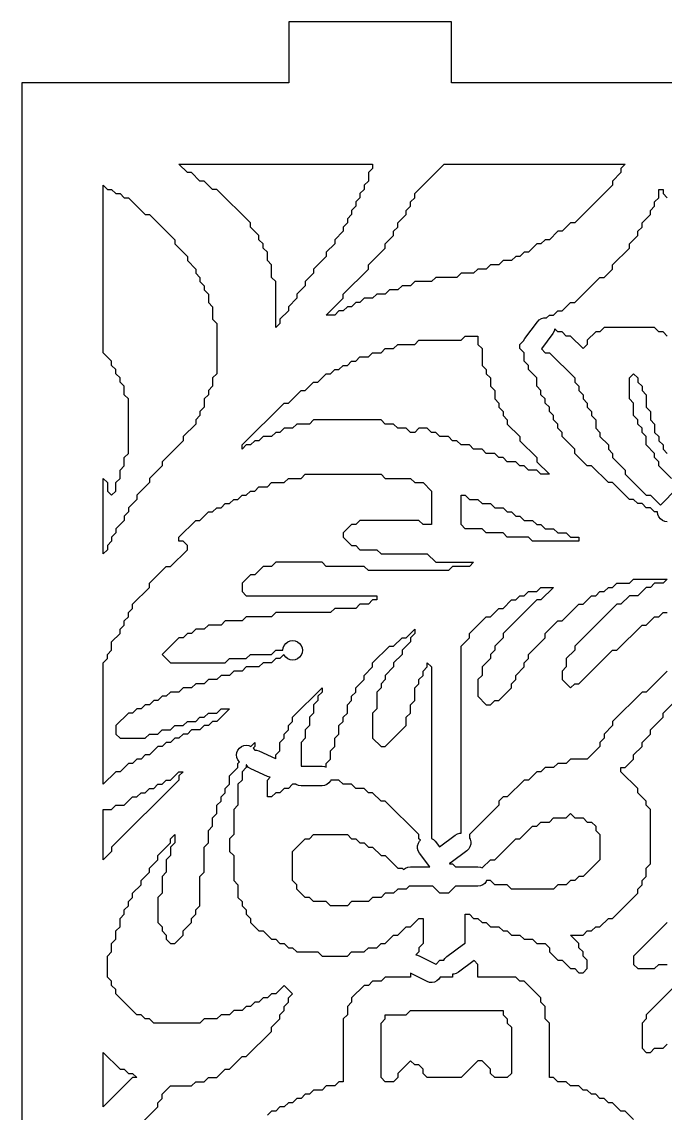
# Model space of a CAD drawing. Header units: millimetres. Extents: x 10 to 410, y 18 to 283.
# Drawn here: x 148 to 179.6, y 93.4 to 147 of the extents above; entities that cross this region are included whole.
import ezdxf

# ---------------------------------------------------------------- set-up
doc = ezdxf.new("R2010")
doc.units = ezdxf.units.MM
doc.layers.add('CUT', color=1, linetype='Continuous')

msp = doc.modelspace()

# ---------------------------------------------------------------- linework, layer by layer
at = {"layer": 'CUT'}
for points in [[(190.134, 144), (169.134, 144), (169.134, 147), (161.134, 147), (161.134, 144), (148, 144), (148, 24), (161.134, 24), (161.134, 21), (169.134, 21), (169.134, 24), (190.134, 24), (190.134, 21), (198.134, 21), (198.134, 24), (211.2679, 24), (211.2679, 144), (198.134, 144), (198.134, 147), (190.134, 147)], [(156.346917, 139.588235), (156.139921, 139.588235), (155.725929, 140), (165.247748, 140), (165.247748, 139.794118), (165.040752, 139.588235), (165.040752, 139.176471), (164.833756, 138.970588), (164.833756, 138.764706), (164.62676, 138.558824), (164.62676, 138.352941), (164.419764, 138.147059), (164.419764, 137.941176), (164.212768, 137.735294), (164.212768, 137.529412), (164.005772, 137.323529), (164.005772, 137.117647), (163.798776, 136.911765), (163.798776, 136.705882), (163.384784, 136.294118), (163.384784, 136.088235), (162.970791, 135.676471), (162.970791, 135.470588), (162.349803, 134.852941), (162.349803, 134.647059), (161.935811, 134.235294), (161.935811, 134.029412), (161.521819, 133.617647), (161.521819, 133.411765), (161.107827, 133), (161.107827, 132.794118), (160.693835, 132.382353), (160.693835, 132.176471), (160.486839, 131.970588), (160.486839, 134.235294), (160.279843, 134.441176), (160.279843, 135.058824), (160.072847, 135.264706), (160.072847, 135.676471), (159.86585, 135.882353), (159.86585, 136.088235), (159.658854, 136.294118), (159.658854, 136.5), (159.244862, 136.911765), (159.244862, 137.117647), (157.588894, 138.764706), (157.381898, 138.764706), (156.967906, 139.176471), (156.760909, 139.176471)], [(163.798776, 133.411765), (163.798776, 133.617647), (165.040752, 134.852941), (165.040752, 135.058824), (165.868736, 135.882353), (165.868736, 136.088235), (166.282728, 136.5), (166.282728, 136.705882), (166.489725, 136.911765), (166.489725, 137.117647), (166.903717, 137.529412), (166.903717, 137.735294), (167.110713, 137.941176), (167.110713, 138.147059), (167.317709, 138.352941), (167.317709, 138.558824), (168.766681, 140), (177.667512, 140), (177.460516, 139.794118), (177.460516, 139.588235), (177.046524, 139.176471), (177.046524, 138.970588), (175.183559, 137.117647), (174.976563, 137.117647), (174.562571, 136.705882), (174.355575, 136.705882), (173.941583, 136.294118), (173.734587, 136.294118), (173.527591, 136.088235), (173.320595, 136.088235), (172.906603, 135.676471), (172.699606, 135.676471), (172.49261, 135.470588), (172.285614, 135.470588), (172.078618, 135.264706), (171.664626, 135.264706), (171.45763, 135.058824), (171.043638, 135.058824), (170.836642, 134.852941), (170.42265, 134.852941), (170.215654, 134.647059), (169.594665, 134.647059), (169.387669, 134.441176), (168.352689, 134.441176), (168.145693, 134.235294), (167.317709, 134.235294), (167.110713, 134.029412), (166.696721, 134.029412), (166.489725, 133.823529), (166.075732, 133.823529), (165.868736, 133.617647), (165.454744, 133.617647), (165.247748, 133.411765), (164.833756, 133.411765), (164.62676, 133.205882), (164.419764, 133.205882), (164.212768, 133), (164.005772, 133), (163.798776, 132.794118), (163.59178, 132.794118), (163.384784, 132.588235), (162.970791, 132.588235)], [(152.620988, 122.088235), (152.620988, 121.882353), (152.413992, 121.676471), (152.413992, 121.470588), (152.206996, 121.264706), (152.206996, 121.058824), (152, 120.852941), (152, 124.558824), (152.206996, 124.352941), (152.206996, 123.941176), (152.413992, 123.735294), (152.620988, 123.941176), (152.620988, 124.352941), (152.827984, 124.558824), (152.827984, 124.970588), (153.03498, 125.176471), (153.03498, 125.588235), (153.241976, 125.794118), (153.241976, 128.470588), (153.03498, 128.676471), (153.03498, 129.088235), (152.827984, 129.294118), (152.827984, 129.5), (152.620988, 129.705882), (152.620988, 129.911765), (152.413992, 130.117647), (152.413992, 130.323529), (152, 130.735294), (152, 138.970588), (152.206996, 138.764706), (152.413992, 138.764706), (152.620988, 138.558824), (152.827984, 138.558824), (153.03498, 138.352941), (153.241976, 138.352941), (154.069961, 137.529412), (154.276957, 137.529412), (155.518933, 136.294118), (155.518933, 136.088235), (156.139921, 135.470588), (156.139921, 135.264706), (156.553913, 134.852941), (156.553913, 134.647059), (156.760909, 134.441176), (156.760909, 134.235294), (156.967906, 134.029412), (156.967906, 133.823529), (157.174902, 133.617647), (157.174902, 133.205882), (157.381898, 133), (157.381898, 132.382353), (157.588894, 132.176471), (157.588894, 129.705882), (157.381898, 129.5), (157.381898, 129.088235), (157.174902, 128.882353), (157.174902, 128.676471), (156.967906, 128.470588), (156.967906, 128.058824), (156.760909, 127.852941), (156.760909, 127.647059), (156.553913, 127.441176), (156.553913, 127.235294), (155.932925, 126.617647), (155.932925, 126.411765), (154.897945, 125.382353), (154.897945, 125.176471), (154.276957, 124.558824), (154.276957, 124.352941), (153.655969, 123.735294), (153.655969, 123.529412), (153.241976, 123.117647), (153.241976, 122.911765), (153.03498, 122.705882), (153.03498, 122.5)], [(166.903717, 127.029412), (166.489725, 127.029412), (166.282728, 127.235294), (165.868736, 127.235294), (165.66174, 127.441176), (162.349803, 127.441176), (162.142807, 127.235294), (161.521819, 127.235294), (161.314823, 127.029412), (160.900831, 127.029412), (160.693835, 126.823529), (160.486839, 126.823529), (160.279843, 126.617647), (159.86585, 126.617647), (159.658854, 126.411765), (159.451858, 126.411765), (159.244862, 126.205882), (159.037866, 126.205882), (158.83087, 126), (158.83087, 126.205882), (160.900831, 128.264706), (161.107827, 128.264706), (161.728815, 128.882353), (161.935811, 128.882353), (162.349803, 129.294118), (162.556799, 129.294118), (162.970791, 129.705882), (163.177787, 129.705882), (163.384784, 129.911765), (163.59178, 129.911765), (163.798776, 130.117647), (164.005772, 130.117647), (164.212768, 130.323529), (164.419764, 130.323529), (164.62676, 130.529412), (165.040752, 130.529412), (165.247748, 130.735294), (165.66174, 130.735294), (165.868736, 130.941176), (166.282728, 130.941176), (166.489725, 131.147059), (167.317709, 131.147059), (167.524705, 131.352941), (169.594665, 131.352941), (169.801662, 131.558824), (170.42265, 131.558824), (170.42265, 131.147059), (170.629646, 130.941176), (170.629646, 130.117647), (170.836642, 129.911765), (170.836642, 129.705882), (171.043638, 129.5), (171.043638, 129.088235), (171.250634, 128.882353), (171.250634, 128.470588), (171.45763, 128.264706), (171.45763, 128.058824), (171.664626, 127.852941), (171.664626, 127.647059), (171.871622, 127.441176), (171.871622, 127.235294), (172.49261, 126.617647), (172.49261, 126.411765), (173.320595, 125.588235), (173.320595, 125.382353), (173.941583, 124.764706), (173.527591, 124.764706), (173.320595, 124.970588), (172.906603, 124.970588), (172.699606, 125.176471), (172.49261, 125.176471), (172.285614, 125.382353), (171.871622, 125.382353), (171.664626, 125.588235), (171.45763, 125.588235), (171.250634, 125.794118), (170.836642, 125.794118), (170.629646, 126), (170.215654, 126), (170.008658, 126.205882), (169.594665, 126.205882), (169.387669, 126.411765), (169.180673, 126.411765), (168.973677, 126.617647), (168.559685, 126.617647), (168.352689, 126.823529), (168.145693, 126.823529), (167.938697, 127.029412), (167.524705, 127.029412), (167.317709, 126.823529), (167.110713, 126.823529)], [(156.139921, 112), (155.932925, 112), (155.725929, 111.794118), (155.518933, 111.794118), (155.311937, 111.588235), (155.104941, 111.588235), (154.897945, 111.382353), (154.690949, 111.382353), (154.276957, 110.970588), (154.069961, 110.970588), (153.862965, 110.764706), (153.655969, 110.764706), (153.448972, 110.558824), (153.241976, 110.558824), (152.827984, 110.147059), (152.620988, 110.147059), (152, 109.529412), (152, 115.5), (152.206996, 115.705882), (152.206996, 115.911765), (152.413992, 116.117647), (152.413992, 116.529412), (152.827984, 116.941176), (152.827984, 117.147059), (153.03498, 117.352941), (153.03498, 117.558824), (153.241976, 117.764706), (153.241976, 117.970588), (153.448972, 118.176471), (153.448972, 118.382353), (154.276957, 119.205882), (154.276957, 119.411765), (155.104941, 120.235294), (155.311937, 120.235294), (156.139921, 121.058824), (156.139921, 121.264706), (155.932925, 121.470588), (155.725929, 121.470588), (155.725929, 121.676471), (156.553913, 122.5), (156.760909, 122.5), (157.174902, 122.911765), (157.381898, 122.911765), (157.588894, 123.117647), (157.79589, 123.117647), (158.002886, 123.323529), (158.209882, 123.323529), (158.416878, 123.529412), (158.623874, 123.529412), (158.83087, 123.735294), (159.037866, 123.735294), (159.244862, 123.941176), (159.451858, 123.941176), (159.658854, 124.147059), (160.072847, 124.147059), (160.279843, 124.352941), (160.900831, 124.352941), (161.107827, 124.558824), (161.728815, 124.558824), (161.935811, 124.764706), (165.66174, 124.764706), (165.868736, 124.558824), (167.110713, 124.558824), (167.317709, 124.352941), (167.731701, 124.352941), (168.145693, 123.941176), (168.145693, 122.294118), (167.731701, 122.294118), (167.524705, 122.5), (164.62676, 122.5), (164.419764, 122.294118), (164.212768, 122.294118), (163.798776, 121.882353), (163.798776, 121.676471), (164.212768, 121.264706), (164.419764, 121.264706), (164.62676, 121.058824), (165.454744, 121.058824), (165.66174, 120.852941), (167.938697, 120.852941), (168.352689, 120.441176), (170.215654, 120.441176), (170.008658, 120.235294), (169.180673, 120.235294), (168.973677, 120.029412), (165.040752, 120.029412), (164.833756, 120.235294), (162.970791, 120.235294), (162.763795, 120.441176), (160.486839, 120.441176), (160.279843, 120.235294), (159.86585, 120.235294), (159.451858, 119.823529), (159.244862, 119.823529), (158.83087, 119.411765), (158.83087, 119), (159.037866, 118.794118), (165.454744, 118.794118), (165.454744, 118.588235), (165.247748, 118.588235), (165.040752, 118.382353), (164.62676, 118.382353), (164.419764, 118.176471), (163.384784, 118.176471), (163.177787, 117.970588), (160.486839, 117.970588), (160.279843, 117.764706), (159.037866, 117.764706), (158.83087, 117.558824), (158.002886, 117.558824), (157.79589, 117.352941), (157.174902, 117.352941), (156.967906, 117.147059), (156.553913, 117.147059), (156.346917, 116.941176), (156.139921, 116.941176), (155.932925, 116.735294), (155.725929, 116.735294), (154.897945, 115.911765), (155.311937, 115.5), (158.002886, 115.5), (158.209882, 115.705882), (159.037866, 115.705882), (159.244862, 115.911765), (160.279843, 115.911765), (160.486839, 116.117647), (160.834823, 116.117647), (160.851179, 116.24188), (160.899131, 116.357647), (160.975412, 116.457058), (161.074823, 116.533339), (161.19059, 116.581291), (161.314823, 116.597647), (161.439056, 116.581291), (161.554823, 116.533339), (161.654234, 116.457058), (161.730515, 116.357647), (161.778467, 116.24188), (161.794823, 116.117647), (161.778467, 115.993414), (161.730515, 115.877647), (161.654234, 115.778236), (161.554823, 115.701955), (161.439056, 115.654003), (161.314823, 115.637647), (161.19059, 115.654003), (161.074823, 115.701955), (160.975412, 115.778236), (160.899131, 115.877647), (160.889618, 115.900612), (160.693835, 115.705882), (160.486839, 115.705882), (160.279843, 115.5), (159.86585, 115.5), (159.658854, 115.294118), (159.037866, 115.294118), (158.83087, 115.088235), (158.416878, 115.088235), (158.209882, 114.882353), (157.79589, 114.882353), (157.588894, 114.676471), (157.174902, 114.676471), (156.967906, 114.470588), (156.553913, 114.470588), (156.346917, 114.264706), (155.932925, 114.264706), (155.725929, 114.058824), (155.311937, 114.058824), (155.104941, 113.852941), (154.897945, 113.852941), (154.690949, 113.647059), (154.483953, 113.647059), (154.276957, 113.441176), (154.069961, 113.441176), (153.862965, 113.235294), (153.655969, 113.235294), (153.448972, 113.029412), (153.241976, 113.029412), (152.620988, 112.411765), (152.620988, 112), (152.827984, 111.794118), (154.069961, 111.794118), (154.276957, 112), (154.690949, 112), (154.897945, 112.205882), (155.311937, 112.205882), (155.518933, 112.411765), (155.932925, 112.411765), (156.139921, 112.617647), (156.553913, 112.617647), (156.760909, 112.823529), (156.967906, 112.823529), (157.174902, 113.029412), (157.588894, 113.029412), (157.79589, 113.235294), (158.209882, 113.235294), (157.588894, 112.617647), (157.381898, 112.617647), (157.174902, 112.411765), (156.967906, 112.411765), (156.760909, 112.205882), (156.346917, 112.205882)], [(173.527591, 122.294118), (173.734587, 122.088235), (174.148579, 122.088235), (174.355575, 121.882353), (174.769567, 121.882353), (174.976563, 121.676471), (175.390555, 121.676471), (175.390555, 121.470588), (173.113599, 121.470588), (172.906603, 121.676471), (171.871622, 121.676471), (171.664626, 121.882353), (170.836642, 121.882353), (170.629646, 122.088235), (169.801662, 122.088235), (169.594665, 122.294118), (169.594665, 123.735294), (169.801662, 123.735294), (170.008658, 123.529412), (170.42265, 123.529412), (170.629646, 123.323529), (171.043638, 123.323529), (171.250634, 123.117647), (171.664626, 123.117647), (171.871622, 122.911765), (172.078618, 122.911765), (172.285614, 122.705882), (172.49261, 122.705882), (172.699606, 122.5), (173.113599, 122.5), (173.320595, 122.294118)], [(153.448972, 108.911765), (153.655969, 108.911765), (153.862965, 109.117647), (154.069961, 109.117647), (154.276957, 109.323529), (154.483953, 109.323529), (154.690949, 109.529412), (154.897945, 109.529412), (155.104941, 109.735294), (155.311937, 109.735294), (155.725929, 110.147059), (155.932925, 110.147059), (155.725929, 109.941176), (155.725929, 109.735294), (152.413992, 106.441176), (152.413992, 106.235294), (152, 105.823529), (152, 108.294118), (152.413992, 108.294118), (152.620988, 108.5), (153.03498, 108.5)], [(167.524705, 95.735294), (167.317709, 95.735294), (167.110713, 95.941176), (166.489725, 95.323529), (166.489725, 95.117647), (166.282728, 94.911765), (165.868736, 94.911765), (165.66174, 95.117647), (165.66174, 97.794118), (165.868736, 98), (165.868736, 98.205882), (166.903717, 98.205882), (167.110713, 98.411765), (171.664626, 98.411765), (171.664626, 98.205882), (171.871622, 98), (171.871622, 97.794118), (172.078618, 97.588235), (172.078618, 95.323529), (171.871622, 95.117647), (171.250634, 95.117647), (171.043638, 95.323529), (171.043638, 95.529412), (170.629646, 95.941176), (170.42265, 95.941176), (169.594665, 95.117647), (167.938697, 95.117647), (167.731701, 95.323529), (167.731701, 95.529412)], [(152, 93.676471), (152, 96.352941), (152.827984, 95.529412), (153.03498, 95.529412), (153.241976, 95.323529), (153.448972, 95.323529), (153.655969, 95.117647), (153.448972, 95.117647)]]:
    msp.add_lwpolyline(points, close=True, dxfattribs=at)
for points in [[(179.738767, 122.431766), (179.614491, 122.447787), (179.498595, 122.495427), (179.398978, 122.571439), (179.322429, 122.670644), (179.274165, 122.786281), (179.257474, 122.91047), (179.257641, 122.911765), (179.116484, 122.911765), (178.909488, 123.117647), (178.702492, 123.117647), (178.495496, 123.323529), (178.2885, 123.323529), (178.081504, 123.529412), (177.874508, 123.529412), (177.046524, 124.352941), (176.839528, 124.352941), (176.011543, 125.176471), (175.804547, 125.176471), (175.183559, 125.794118), (175.183559, 126), (174.562571, 126.617647), (174.562571, 126.823529), (174.355575, 127.029412), (174.355575, 127.235294), (174.148579, 127.441176), (174.148579, 127.647059), (173.941583, 127.852941), (173.941583, 128.058824), (173.734587, 128.264706), (173.734587, 128.470588), (173.527591, 128.676471), (173.527591, 128.882353), (173.320595, 129.088235), (173.320595, 129.5), (172.906603, 129.911765), (172.906603, 130.117647), (172.699606, 130.323529), (172.699606, 130.735294), (172.49261, 130.941176), (172.49261, 131.147059), (172.666898, 131.320409), (172.668608, 131.327013), (172.730346, 131.436053), (173.351334, 132.259582), (173.439191, 132.348928), (173.547178, 132.412491), (173.667936, 132.445938), (173.793237, 132.446992), (173.798266, 132.445689), (173.941583, 132.588235), (174.148579, 132.588235), (174.355575, 132.794118), (174.562571, 132.794118), (174.976563, 133.205882), (175.183559, 133.205882), (176.425536, 134.441176), (176.632532, 134.441176), (177.046524, 134.852941), (177.046524, 135.058824), (177.874508, 135.882353), (177.874508, 136.088235), (178.2885, 136.5), (178.2885, 136.705882), (178.495496, 136.911765), (178.495496, 137.117647), (178.909488, 137.529412), (178.909488, 137.735294), (179.116484, 137.941176), (179.116484, 138.147059), (179.32348, 138.352941), (179.32348, 138.764706), (179.530477, 138.764706), (179.530477, 138.558824), (179.737473, 138.352941)], [(179.737473, 131.558824), (179.530477, 131.764706), (179.32348, 131.764706), (179.116484, 131.970588), (176.632532, 131.970588), (176.425536, 131.764706), (176.21854, 131.764706), (175.804547, 131.352941), (175.804547, 131.147059), (175.597551, 130.941176), (174.976563, 131.558824), (174.769567, 131.558824), (174.562571, 131.764706), (174.355575, 131.764706), (174.210285, 131.909214), (174.179577, 131.790634), (174.117839, 131.681594), (173.545837, 130.923028), (173.734587, 130.735294), (173.941583, 130.735294), (175.183559, 129.5), (175.183559, 129.294118), (175.390555, 129.088235), (175.390555, 128.882353), (175.597551, 128.676471), (175.597551, 128.470588), (175.804547, 128.264706), (175.804547, 128.058824), (176.011543, 127.852941), (176.011543, 127.647059), (176.21854, 127.441176), (176.21854, 127.029412), (176.425536, 126.823529), (176.425536, 126.617647), (176.839528, 126.205882), (176.839528, 126), (177.046524, 125.794118), (177.046524, 125.588235), (177.667512, 124.970588), (177.667512, 124.764706), (178.702492, 123.735294), (178.909488, 123.735294), (179.397147, 123.250259), (180.220665, 124.078231)], [(179.944469, 124.558824), (179.32348, 125.176471), (179.32348, 125.382353), (179.116484, 125.588235), (179.116484, 125.794118), (178.702492, 126.205882), (178.702492, 126.617647), (178.495496, 126.823529), (178.495496, 127.029412), (178.2885, 127.235294), (178.2885, 127.441176), (178.081504, 127.647059), (178.081504, 128.264706), (177.874508, 128.470588), (177.874508, 129.5), (178.081504, 129.705882), (178.2885, 129.5), (178.2885, 129.294118), (178.495496, 129.088235), (178.495496, 128.882353), (178.702492, 128.676471), (178.702492, 128.058824), (178.909488, 127.852941), (178.909488, 127.441176), (179.116484, 127.235294), (179.116484, 126.823529), (179.32348, 126.617647), (179.32348, 126.411765), (179.530477, 126.205882), (179.530477, 126), (179.737473, 125.794118)], [(153.862965, 92.852941), (154.690949, 93.676471), (154.690949, 93.882353), (154.897945, 94.088235), (154.897945, 94.294118), (155.311937, 94.705882), (156.346917, 94.705882), (156.553913, 94.911765), (156.967906, 94.911765), (157.174902, 95.117647), (157.588894, 95.117647), (158.002886, 95.529412), (158.209882, 95.529412), (158.83087, 96.147059), (159.037866, 96.147059), (160.279843, 97.382353), (160.279843, 97.588235), (160.693835, 98), (160.693835, 98.205882), (160.900831, 98.411765), (160.900831, 98.617647), (161.107827, 98.823529), (161.107827, 99.029412), (161.314823, 99.235294), (160.900831, 99.647059), (160.486839, 99.235294), (160.279843, 99.235294), (160.072847, 99.029412), (159.86585, 99.029412), (159.658854, 98.823529), (159.451858, 98.823529), (159.244862, 98.617647), (159.037866, 98.617647), (158.83087, 98.411765), (158.416878, 98.411765), (158.209882, 98.205882), (157.79589, 98.205882), (157.588894, 98), (156.967906, 98), (156.760909, 97.794118), (154.483953, 97.794118), (154.276957, 98), (154.069961, 98), (153.862965, 98.205882), (153.655969, 98.205882), (152.620988, 99.235294), (152.620988, 99.441176), (152.413992, 99.647059), (152.413992, 99.852941), (152.206996, 100.058824), (152.206996, 101.088235), (152.413992, 101.294118), (152.413992, 101.705882), (152.620988, 101.911765), (152.620988, 102.323529), (152.827984, 102.529412), (152.827984, 102.941176), (153.03498, 103.147059), (153.03498, 103.352941), (153.241976, 103.558824), (153.241976, 103.764706), (153.448972, 103.970588), (153.448972, 104.176471), (153.862965, 104.588235), (153.862965, 104.794118), (154.276957, 105.205882), (154.276957, 105.411765), (154.690949, 105.823529), (154.690949, 106.029412), (155.311937, 106.647059), (155.311937, 106.852941), (155.518933, 107.058824), (155.518933, 106.647059), (155.311937, 106.441176), (155.311937, 106.029412), (155.104941, 105.823529), (155.104941, 105.205882), (154.897945, 105), (154.897945, 104.176471), (154.690949, 103.970588), (154.690949, 102.735294), (154.897945, 102.529412), (154.897945, 102.323529), (155.104941, 102.117647), (155.104941, 101.911765), (155.311937, 101.705882), (155.518933, 101.705882), (155.932925, 102.117647), (155.932925, 102.323529), (156.346917, 102.735294), (156.346917, 102.941176), (156.553913, 103.147059), (156.553913, 103.352941), (156.760909, 103.558824), (156.760909, 105), (156.967906, 105.205882), (156.967906, 106.441176), (157.174902, 106.647059), (157.174902, 107.264706), (157.381898, 107.470588), (157.381898, 107.882353), (157.588894, 108.088235), (157.588894, 108.5), (157.79589, 108.705882), (157.79589, 108.911765), (158.002886, 109.117647), (158.002886, 109.323529), (158.209882, 109.529412), (158.209882, 109.941176), (158.623874, 110.352941), (158.623874, 110.558824), (158.69766, 110.632213), (158.622174, 110.730588), (158.574222, 110.846355), (158.557866, 110.970588), (158.574222, 111.094821), (158.622174, 111.210588), (158.698455, 111.309999), (158.797866, 111.38628), (158.913633, 111.434233), (159.037866, 111.450588), (159.162099, 111.434233), (159.257354, 111.394777), (159.451858, 111.588235), (159.451858, 111.382353), (159.378072, 111.308964), (159.453558, 111.210588), (159.455155, 111.206733), (159.533297, 111.203919), (159.653087, 111.167153), (160.479371, 110.789505), (160.486839, 110.784828), (160.486839, 110.970588), (160.693835, 111.176471), (160.693835, 111.588235), (160.900831, 111.794118), (160.900831, 112), (161.107827, 112.205882), (161.107827, 112.411765), (161.314823, 112.617647), (161.314823, 112.823529), (162.763795, 114.264706), (162.763795, 114.058824), (162.556799, 113.852941), (162.556799, 113.647059), (162.349803, 113.441176), (162.349803, 113.029412), (162.142807, 112.823529), (162.142807, 112.411765), (161.935811, 112.205882), (161.935811, 111.794118), (161.728815, 111.588235), (161.728815, 110.421176), (162.763795, 110.421176), (162.888028, 110.404821), (162.970791, 110.370539), (162.970791, 110.558824), (163.177787, 110.764706), (163.177787, 111.176471), (163.384784, 111.382353), (163.384784, 111.794118), (163.59178, 112), (163.59178, 112.411765), (163.798776, 112.617647), (163.798776, 112.823529), (164.005772, 113.029412), (164.005772, 113.441176), (164.212768, 113.647059), (164.212768, 113.852941), (164.419764, 114.058824), (164.419764, 114.264706), (164.833756, 114.676471), (164.833756, 114.882353), (165.247748, 115.294118), (165.247748, 115.5), (166.075732, 116.323529), (166.282728, 116.323529), (166.696721, 116.735294), (166.903717, 116.735294), (167.317709, 117.147059), (167.317709, 116.941176), (167.110713, 116.735294), (167.110713, 116.529412), (166.696721, 116.117647), (166.696721, 115.911765), (166.282728, 115.5), (166.282728, 115.294118), (165.868736, 114.882353), (165.868736, 114.676471), (165.66174, 114.470588), (165.66174, 114.264706), (165.454744, 114.058824), (165.454744, 113.235294), (165.247748, 113.029412), (165.247748, 111.794118), (165.66174, 111.382353), (165.868736, 111.382353), (166.903717, 112.411765), (166.903717, 112.823529), (167.110713, 113.029412), (167.110713, 113.441176), (167.317709, 113.647059), (167.317709, 114.264706), (167.524705, 114.470588), (167.524705, 114.676471), (167.731701, 114.882353), (167.731701, 115.088235), (167.938697, 115.294118), (167.938697, 115.5), (168.145693, 115.294118), (168.145693, 106.87155), (168.234093, 106.819516), (168.321949, 106.730171), (168.534255, 106.448619), (169.305671, 107.030311), (169.414712, 107.092049), (169.536015, 107.123462), (169.594665, 107.122969), (169.594665, 116.323529), (170.008658, 116.735294), (170.008658, 116.941176), (170.836642, 117.764706), (171.043638, 117.764706), (171.45763, 118.176471), (171.664626, 118.176471), (172.078618, 118.588235), (172.285614, 118.588235), (172.49261, 118.794118), (172.699606, 118.794118), (172.906603, 119), (173.320595, 119), (173.527591, 119.205882), (174.148579, 119.205882), (173.527591, 118.588235), (173.320595, 118.588235), (171.664626, 116.941176), (171.664626, 116.735294), (171.250634, 116.323529), (171.250634, 116.117647), (171.043638, 115.911765), (171.043638, 115.705882), (170.629646, 115.294118), (170.629646, 114.882353), (170.42265, 114.676471), (170.42265, 113.852941), (170.836642, 113.441176), (171.043638, 113.441176), (171.250634, 113.647059), (171.45763, 113.647059), (172.078618, 114.264706), (172.078618, 114.470588), (172.285614, 114.676471), (172.285614, 114.882353), (172.699606, 115.294118), (172.699606, 115.5), (172.906603, 115.705882), (172.906603, 115.911765), (173.734587, 116.735294), (173.734587, 116.941176), (174.355575, 117.558824), (174.562571, 117.558824), (175.390555, 118.382353), (175.597551, 118.382353), (176.011543, 118.794118), (176.21854, 118.794118), (176.425536, 119), (176.632532, 119), (176.839528, 119.205882), (177.046524, 119.205882), (177.25352, 119.411765), (177.874508, 119.411765), (178.081504, 119.617647), (179.737473, 119.617647), (179.530477, 119.411765), (179.116484, 119.411765), (178.909488, 119.205882), (178.702492, 119.205882), (178.2885, 118.794118), (177.874508, 118.794118), (177.460516, 118.382353), (177.25352, 118.382353), (175.183559, 116.323529), (175.183559, 116.117647), (174.769567, 115.705882), (174.769567, 115.294118), (174.562571, 115.088235), (174.562571, 114.676471), (174.976563, 114.264706), (175.183559, 114.470588), (175.390555, 114.470588), (177.046524, 116.117647), (177.25352, 116.117647), (178.495496, 117.352941), (178.702492, 117.352941), (179.116484, 117.764706), (179.32348, 117.764706), (179.530477, 117.970588), (179.737473, 117.970588)], [(179.737473, 115.088235), (178.702492, 114.058824), (178.495496, 114.058824), (177.046524, 112.617647), (177.046524, 112.411765), (176.632532, 112), (176.632532, 111.794118), (176.425536, 111.588235), (176.425536, 111.382353), (175.804547, 110.764706), (174.976563, 110.764706), (174.769567, 110.558824), (174.355575, 110.558824), (174.148579, 110.352941), (173.734587, 110.352941), (173.527591, 110.147059), (173.320595, 110.147059), (172.906603, 109.735294), (172.699606, 109.735294), (171.871622, 108.911765), (171.664626, 108.911765), (171.45763, 108.705882), (171.45763, 108.5), (170.008658, 107.058824), (170.008658, 106.881761), (170.039656, 106.827013), (170.071069, 106.705709), (170.070016, 106.580408), (170.036568, 106.45965), (169.973005, 106.351663), (169.88366, 106.263806), (169.112243, 105.682115), (169.035773, 105.638818), (169.035595, 105.617647), (169.180673, 105.617647), (169.327084, 105.472024), (169.387669, 105.48), (170.42265, 105.48), (170.546883, 105.463644), (170.642137, 105.424189), (171.043638, 105.823529), (171.250634, 105.823529), (172.285614, 106.852941), (172.49261, 106.852941), (173.113599, 107.470588), (173.320595, 107.470588), (173.527591, 107.676471), (173.941583, 107.676471), (174.148579, 107.882353), (174.769567, 107.882353), (174.976563, 108.088235), (175.183559, 107.882353), (175.597551, 107.882353), (175.804547, 107.676471), (176.011543, 107.676471), (176.21854, 107.470588), (176.21854, 107.264706), (176.425536, 107.058824), (176.425536, 105.823529), (175.597551, 105), (175.390555, 105), (175.183559, 104.794118), (174.976563, 104.794118), (174.769567, 104.588235), (174.355575, 104.588235), (174.148579, 104.382353), (172.078618, 104.382353), (171.871622, 104.588235), (171.250634, 104.588235), (171.043638, 104.794118), (170.852474, 104.794118), (170.838342, 104.76), (170.762061, 104.660589), (170.66265, 104.584308), (170.546883, 104.536356), (170.42265, 104.52), (169.387669, 104.52), (169.327084, 104.527976), (168.973677, 104.176471), (168.559685, 104.176471), (168.206278, 104.527976), (168.145693, 104.52), (167.110713, 104.52), (167.050128, 104.527976), (166.903717, 104.382353), (166.489725, 104.382353), (166.282728, 104.176471), (165.868736, 104.176471), (165.66174, 103.970588), (165.247748, 103.970588), (165.040752, 103.764706), (164.212768, 103.764706), (164.005772, 103.558824), (163.177787, 103.558824), (162.970791, 103.764706), (162.349803, 103.764706), (162.142807, 103.970588), (161.935811, 103.970588), (161.521819, 104.382353), (161.521819, 104.588235), (161.314823, 104.794118), (161.314823, 106.235294), (161.935811, 106.852941), (162.142807, 106.852941), (162.349803, 107.058824), (164.005772, 107.058824), (164.212768, 106.852941), (164.419764, 106.852941), (164.62676, 106.647059), (164.833756, 106.647059), (165.040752, 106.441176), (165.247748, 106.441176), (165.66174, 106.029412), (165.868736, 106.029412), (166.489725, 105.411765), (166.696721, 105.411765), (166.770507, 105.338376), (166.771301, 105.339411), (166.870713, 105.415692), (166.98648, 105.463644), (167.110713, 105.48), (168.062308, 105.48), (167.555445, 106.152182), (167.493706, 106.261223), (167.462294, 106.382526), (167.463347, 106.507827), (167.496794, 106.628586), (167.560357, 106.736573), (167.601262, 106.776796), (167.524705, 106.852941), (167.524705, 107.058824), (165.868736, 108.705882), (165.66174, 108.705882), (165.247748, 109.117647), (165.040752, 109.117647), (164.833756, 109.323529), (164.419764, 109.323529), (164.212768, 109.529412), (163.798776, 109.529412), (163.59178, 109.735294), (163.19362, 109.735294), (163.179488, 109.701176), (163.103207, 109.601765), (163.003795, 109.525484), (162.888028, 109.477532), (162.763795, 109.461176), (161.728815, 109.461176), (161.604582, 109.477532), (161.488815, 109.525484), (161.483697, 109.529412), (161.314823, 109.529412), (161.107827, 109.323529), (160.900831, 109.323529), (160.693835, 109.117647), (160.486839, 109.117647), (160.279843, 108.911765), (160.072847, 108.911765), (160.072847, 109.735294), (160.21732, 109.878991), (160.200104, 109.879611), (160.080314, 109.916377), (159.25403, 110.294024), (159.147838, 110.360541), (159.06248, 110.452277), (159.041882, 110.491117), (159.037866, 110.490588), (159.037866, 110.352941), (158.83087, 110.147059), (158.83087, 109.735294), (158.623874, 109.529412), (158.623874, 108.5), (158.416878, 108.294118), (158.416878, 107.058824), (158.209882, 106.852941), (158.209882, 106.235294), (158.416878, 106.029412), (158.416878, 104.794118), (158.623874, 104.588235), (158.623874, 103.970588), (158.83087, 103.764706), (158.83087, 103.558824), (159.037866, 103.352941), (159.037866, 103.147059), (159.244862, 102.941176), (159.244862, 102.735294), (159.658854, 102.323529), (159.86585, 102.323529), (160.279843, 101.911765), (160.486839, 101.911765), (160.693835, 101.705882), (160.900831, 101.705882), (161.107827, 101.5), (161.314823, 101.5), (161.521819, 101.294118), (162.556799, 101.294118), (162.763795, 101.088235), (164.005772, 101.088235), (164.212768, 101.294118), (164.833756, 101.294118), (165.040752, 101.5), (165.454744, 101.5), (165.66174, 101.705882), (165.868736, 101.705882), (166.282728, 102.117647), (166.489725, 102.117647), (166.903717, 102.529412), (167.110713, 102.529412), (167.524705, 102.941176), (167.731701, 102.941176), (167.731701, 101.705882), (167.524705, 101.5), (167.524705, 101.294118), (167.379068, 101.149265), (167.412926, 101.146932), (167.531446, 101.106257), (168.35943, 100.694492), (168.366216, 100.689925), (168.559685, 100.882353), (168.749389, 100.882353), (168.803868, 100.973822), (168.893668, 101.061215), (169.721652, 101.678862), (169.801662, 101.723617), (169.801662, 103.147059), (170.008658, 103.147059), (170.215654, 102.941176), (170.42265, 102.941176), (170.629646, 102.735294), (170.836642, 102.735294), (171.043638, 102.529412), (171.45763, 102.529412), (171.664626, 102.323529), (171.871622, 102.323529), (172.078618, 102.117647), (172.49261, 102.117647), (172.699606, 101.911765), (173.113599, 101.911765), (173.320595, 101.705882), (173.734587, 101.705882), (173.941583, 101.5), (173.941583, 101.294118), (174.355575, 100.882353), (174.562571, 100.882353), (174.976563, 100.470588), (175.183559, 100.470588), (175.390555, 100.264706), (175.597551, 100.264706), (175.804547, 100.470588), (175.804547, 100.882353), (175.597551, 101.088235), (175.597551, 101.294118), (175.390555, 101.5), (175.390555, 101.705882), (174.976563, 102.117647), (175.597551, 102.117647), (175.804547, 102.323529), (176.011543, 102.323529), (176.21854, 102.529412), (176.425536, 102.529412), (176.839528, 102.941176), (177.046524, 102.941176), (178.2885, 104.176471), (178.2885, 104.382353), (178.495496, 104.588235), (178.495496, 104.794118), (178.702492, 105), (178.702492, 105.411765), (178.909488, 105.617647), (178.909488, 108.294118), (178.702492, 108.5), (178.702492, 108.705882), (178.2885, 109.117647), (178.2885, 109.323529), (177.460516, 110.147059), (177.460516, 110.352941), (177.667512, 110.352941), (178.081504, 110.764706), (178.081504, 110.970588), (178.495496, 111.382353), (178.495496, 111.588235), (178.909488, 112), (178.909488, 112.205882), (179.530477, 112.823529), (179.530477, 113.029412), (180.772453, 114.264706)], [(179.737473, 102.735294), (178.081504, 101.088235), (178.081504, 100.676471), (178.2885, 100.470588), (179.116484, 100.470588), (179.32348, 100.676471), (179.737473, 100.676471)], [(178.081504, 93.058824), (177.667512, 93.470588), (177.460516, 93.470588), (177.046524, 93.882353), (176.839528, 93.882353), (176.632532, 94.088235), (176.425536, 94.088235), (176.21854, 94.294118), (176.011543, 94.294118), (175.804547, 94.5), (175.597551, 94.5), (175.390555, 94.705882), (174.976563, 94.705882), (174.769567, 94.911765), (174.355575, 94.911765), (174.148579, 95.117647), (173.941583, 95.117647), (173.941583, 97.794118), (173.734587, 98), (173.734587, 98.617647), (173.527591, 98.823529), (173.527591, 99.029412), (172.699606, 99.852941), (172.49261, 99.852941), (172.285614, 100.058824), (170.42265, 100.058824), (170.42265, 100.676471), (170.234419, 100.863688), (169.467679, 100.291727), (169.35832, 100.230554), (169.236855, 100.19977), (169.180673, 100.200533), (169.180673, 100.058824), (168.578175, 100.058824), (168.57548, 100.050969), (168.505516, 99.947015), (168.411031, 99.864711), (168.298463, 99.809666), (168.175485, 99.785631), (168.050476, 99.794245), (167.931956, 99.834919), (167.110713, 100.243332), (167.110713, 100.058824), (165.868736, 100.058824), (165.66174, 99.852941), (165.247748, 99.852941), (165.040752, 99.647059), (164.833756, 99.647059), (164.212768, 99.029412), (164.212768, 98.823529), (164.005772, 98.617647), (164.005772, 98.205882), (163.798776, 98), (163.798776, 94.911765), (163.59178, 94.911765), (163.384784, 94.705882), (162.970791, 94.705882), (162.763795, 94.5), (162.349803, 94.5), (162.142807, 94.294118), (161.935811, 94.294118), (161.728815, 94.088235), (161.521819, 94.088235), (161.314823, 93.882353), (161.107827, 93.882353), (160.900831, 93.676471), (160.693835, 93.676471), (160.486839, 93.470588), (160.279843, 93.470588), (160.072847, 93.264706)], [(181.393441, 100.882353), (178.702492, 98.205882), (178.702492, 98), (178.495496, 97.794118), (178.495496, 96.558824), (178.702492, 96.352941), (178.909488, 96.352941), (179.116484, 96.558824), (179.530477, 96.558824), (179.737473, 96.764706)]]:
    msp.add_lwpolyline(points, dxfattribs=at)

doc.saveas('drawing.dxf')
